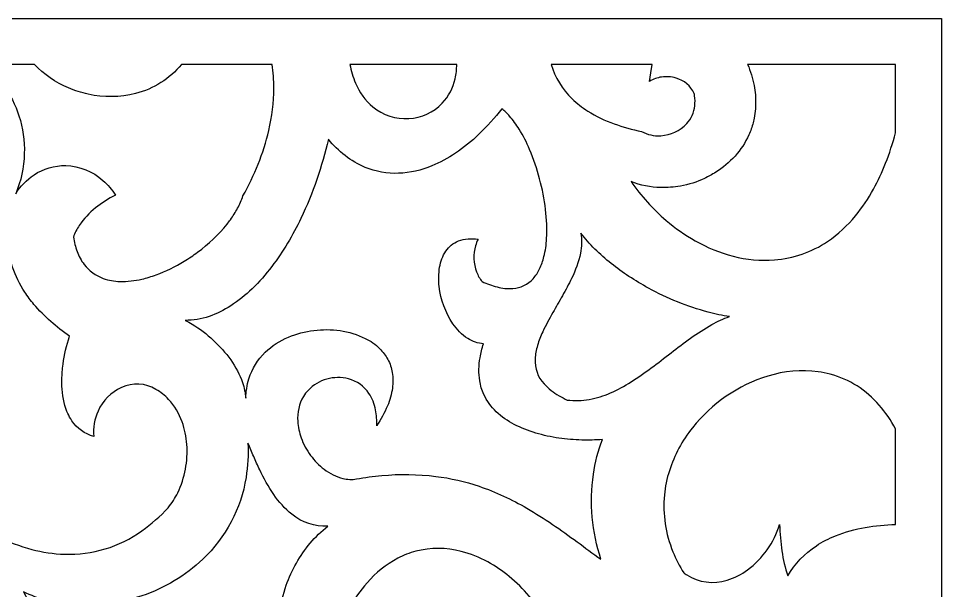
# Model space of a CAD drawing. Header units: centimetres. Extents: x 12.2 to 20.8, y -9 to 9.
# Drawn here: x 16.283 to 20.798, y 6.2 to 9.001 of the extents above; entities that cross this region are included whole.
import ezdxf

# ---------------------------------------------------------------- set-up
doc = ezdxf.new("R2010")
doc.units = ezdxf.units.CM
doc.header["$MEASUREMENT"] = 0
doc.layers.add('layer 1', color=7, linetype='Continuous')

msp = doc.modelspace()

# ---------------------------------------------------------------- linework, layer by layer
at = {"layer": 'layer 1', "color": 250, "lineweight": 30}
for points, knots in [([(20.79752, 9.00068), (20.79752, 9.00068), (12.15709, 9.00068), (12.15709, 9.00068), (12.15709, 9.00068), (12.15709, 9.00068), (12.15709, -9.00021), (12.15709, -9.00021), (12.15709, -9.00021), (12.15709, -9.00021), (20.79752, -9.00021), (20.79752, -9.00021), (20.79752, -9.00021), (20.79752, -9.00021), (20.79752, 9.00068), (20.79752, 9.00068)], [0, 0, 0, 0, 0.2, 0.2, 0.2, 0.2, 0.4, 0.4, 0.4, 0.4, 0.6, 0.6, 0.6, 0.6, 1, 1, 1, 1]), ([(16.2859, 8.52345), (16.26858, 8.57813), (16.24243, 8.62963), (16.20851, 8.67588), (16.20851, 8.67588), (16.18432, 8.70886), (16.15477, 8.73757), (16.1211, 8.76079), (16.1211, 8.76079), (16.11327, 8.76618), (16.10517, 8.77115), (16.09681, 8.77567), (16.09681, 8.77567), (16.09681, 8.77567), (16.36103, 8.77567), (16.36103, 8.77567), (16.36103, 8.77567), (16.40826, 8.72637), (16.46509, 8.68722), (16.52798, 8.66066), (16.52798, 8.66066), (16.55901, 8.64755), (16.59116, 8.63725), (16.62403, 8.62987), (16.62403, 8.62987), (16.70051, 8.61269), (16.78001, 8.61383), (16.85597, 8.6332), (16.85597, 8.6332), (16.94415, 8.65569), (17.02299, 8.70558), (17.08104, 8.77567), (17.08104, 8.77567), (17.08104, 8.77567), (17.52362, 8.77567), (17.52362, 8.77567), (17.52362, 8.77567), (17.52972, 8.73733), (17.53262, 8.69855), (17.53228, 8.65973), (17.53228, 8.65973), (17.53168, 8.58981), (17.52326, 8.5202), (17.50719, 8.45215), (17.50719, 8.45215), (17.48071, 8.34001), (17.43821, 8.23231), (17.38099, 8.13229), (17.38099, 8.13229), (17.3743, 8.11125), (17.36559, 8.09091), (17.35497, 8.07156), (17.35497, 8.07156), (17.34438, 8.05223), (17.33265, 8.03354), (17.31985, 8.01559), (17.31985, 8.01559), (17.31464, 8.0083), (17.30923, 8.00116), (17.30362, 7.99418), (17.30362, 7.99418), (17.26177, 7.94217), (17.21326, 7.89592), (17.15932, 7.8566), (17.15932, 7.8566), (17.13814, 7.84116), (17.11641, 7.82651), (17.09416, 7.81266), (17.09416, 7.81266), (17.05068, 7.78561), (17.00453, 7.76314), (16.95642, 7.74559), (16.95642, 7.74559), (16.93377, 7.73733), (16.91065, 7.7304), (16.88719, 7.72484), (16.88719, 7.72484), (16.85196, 7.7165), (16.81583, 7.7126), (16.77963, 7.71325), (16.77963, 7.71325), (16.75183, 7.71374), (16.72431, 7.71877), (16.69812, 7.72813), (16.69812, 7.72813), (16.66085, 7.74147), (16.62828, 7.76536), (16.60437, 7.79691), (16.60437, 7.79691), (16.58977, 7.81618), (16.57819, 7.83755), (16.57003, 7.86031), (16.57003, 7.86031), (16.56191, 7.88298), (16.5559, 7.90635), (16.55207, 7.93013), (16.55207, 7.93013), (16.55922, 7.95053), (16.56889, 7.96995), (16.58088, 7.98793), (16.58088, 7.98793), (16.60247, 8.02032), (16.62901, 8.0491), (16.65954, 8.07325), (16.65954, 8.07325), (16.68996, 8.0973), (16.72275, 8.1182), (16.7574, 8.13563), (16.7574, 8.13563), (16.74064, 8.16256), (16.72015, 8.18697), (16.69652, 8.20812), (16.69652, 8.20812), (16.64646, 8.25294), (16.58209, 8.27859), (16.51493, 8.28045), (16.51493, 8.28045), (16.45962, 8.28198), (16.40519, 8.26611), (16.35939, 8.23507), (16.35939, 8.23507), (16.32357, 8.21079), (16.29304, 8.17946), (16.26971, 8.14302), (16.26971, 8.14302), (16.29588, 8.20512), (16.31022, 8.27159), (16.31198, 8.33897), (16.31198, 8.33897), (16.3136, 8.40148), (16.30479, 8.46384), (16.2859, 8.52345)], [0, 0, 0, 0, 0.0294118, 0.0294118, 0.0294118, 0.0294118, 0.0588235, 0.0588235, 0.0588235, 0.0588235, 0.0882353, 0.0882353, 0.0882353, 0.0882353, 0.1176471, 0.1176471, 0.1176471, 0.1176471, 0.1470588, 0.1470588, 0.1470588, 0.1470588, 0.1764706, 0.1764706, 0.1764706, 0.1764706, 0.2058824, 0.2058824, 0.2058824, 0.2058824, 0.2352941, 0.2352941, 0.2352941, 0.2352941, 0.2647059, 0.2647059, 0.2647059, 0.2647059, 0.2941176, 0.2941176, 0.2941176, 0.2941176, 0.3235294, 0.3235294, 0.3235294, 0.3235294, 0.3529412, 0.3529412, 0.3529412, 0.3529412, 0.3823529, 0.3823529, 0.3823529, 0.3823529, 0.4117647, 0.4117647, 0.4117647, 0.4117647, 0.4411765, 0.4411765, 0.4411765, 0.4411765, 0.4705882, 0.4705882, 0.4705882, 0.4705882, 0.5, 0.5, 0.5, 0.5, 0.5294118, 0.5294118, 0.5294118, 0.5294118, 0.5588235, 0.5588235, 0.5588235, 0.5588235, 0.5882353, 0.5882353, 0.5882353, 0.5882353, 0.6176471, 0.6176471, 0.6176471, 0.6176471, 0.6470588, 0.6470588, 0.6470588, 0.6470588, 0.6764706, 0.6764706, 0.6764706, 0.6764706, 0.7058824, 0.7058824, 0.7058824, 0.7058824, 0.7352941, 0.7352941, 0.7352941, 0.7352941, 0.7647059, 0.7647059, 0.7647059, 0.7647059, 0.7941176, 0.7941176, 0.7941176, 0.7941176, 0.8235294, 0.8235294, 0.8235294, 0.8235294, 0.8529412, 0.8529412, 0.8529412, 0.8529412, 0.8823529, 0.8823529, 0.8823529, 0.8823529, 0.9117647, 0.9117647, 0.9117647, 0.9117647, 0.9411765, 0.9411765, 0.9411765, 0.9411765, 1, 1, 1, 1]), ([(18.19262, 8.51065), (18.12863, 8.50672), (18.06557, 8.52723), (18.01609, 8.56801), (18.01609, 8.56801), (17.97908, 8.59946), (17.9501, 8.63927), (17.93152, 8.68415), (17.93152, 8.68415), (17.91932, 8.71362), (17.91027, 8.7443), (17.90452, 8.77567), (17.90452, 8.77567), (17.90452, 8.77567), (18.42644, 8.77567), (18.42644, 8.77567), (18.42644, 8.77567), (18.42657, 8.75212), (18.4241, 8.72862), (18.41905, 8.70561), (18.41905, 8.70561), (18.4092, 8.66063), (18.38725, 8.61922), (18.35558, 8.58579), (18.35558, 8.58579), (18.31268, 8.54107), (18.25449, 8.51426), (18.19262, 8.51065)], [0, 0, 0, 0, 0.125, 0.125, 0.125, 0.125, 0.25, 0.25, 0.25, 0.25, 0.375, 0.375, 0.375, 0.375, 0.5, 0.5, 0.5, 0.5, 0.625, 0.625, 0.625, 0.625, 0.75, 0.75, 0.75, 0.75, 1, 1, 1, 1]), ([(18.99108, 8.60746), (18.94297, 8.65391), (18.90742, 8.71176), (18.8877, 8.77567), (18.8877, 8.77567), (18.8877, 8.77567), (19.38311, 8.77567), (19.38311, 8.77567), (19.38311, 8.77567), (19.38311, 8.77567), (19.3765, 8.73412), (19.3765, 8.73412), (19.3765, 8.73412), (19.3765, 8.73412), (19.37319, 8.71333), (19.37319, 8.71333), (19.37319, 8.71333), (19.37319, 8.71333), (19.36989, 8.69255), (19.36989, 8.69255), (19.36989, 8.69255), (19.38765, 8.70361), (19.40751, 8.71084), (19.42821, 8.71379), (19.42821, 8.71379), (19.45188, 8.71718), (19.47599, 8.71555), (19.49899, 8.70902), (19.49899, 8.70902), (19.53824, 8.69787), (19.57067, 8.67018), (19.58786, 8.63317), (19.58786, 8.63317), (19.5886, 8.62952), (19.58927, 8.62585), (19.58986, 8.62217), (19.58986, 8.62217), (19.5951, 8.58966), (19.59088, 8.55634), (19.57769, 8.52616), (19.57769, 8.52616), (19.57119, 8.51128), (19.56221, 8.49761), (19.55114, 8.48573), (19.55114, 8.48573), (19.51841, 8.45064), (19.47343, 8.42956), (19.42553, 8.42683), (19.42553, 8.42683), (19.42553, 8.42683), (19.42357, 8.42671), (19.42357, 8.42671), (19.42357, 8.42671), (19.39111, 8.42454), (19.35874, 8.43176), (19.33028, 8.44752), (19.33028, 8.44752), (19.28488, 8.457), (19.24017, 8.46953), (19.19645, 8.48504), (19.19645, 8.48504), (19.15128, 8.50105), (19.10803, 8.52202), (19.06748, 8.54756), (19.06748, 8.54756), (19.04002, 8.56485), (19.01443, 8.58492), (18.99108, 8.60746)], [0, 0, 0, 0, 0.0555556, 0.0555556, 0.0555556, 0.0555556, 0.1111111, 0.1111111, 0.1111111, 0.1111111, 0.1666667, 0.1666667, 0.1666667, 0.1666667, 0.2222222, 0.2222222, 0.2222222, 0.2222222, 0.2777778, 0.2777778, 0.2777778, 0.2777778, 0.3333333, 0.3333333, 0.3333333, 0.3333333, 0.3888889, 0.3888889, 0.3888889, 0.3888889, 0.4444444, 0.4444444, 0.4444444, 0.4444444, 0.5, 0.5, 0.5, 0.5, 0.5555556, 0.5555556, 0.5555556, 0.5555556, 0.6111111, 0.6111111, 0.6111111, 0.6111111, 0.6666667, 0.6666667, 0.6666667, 0.6666667, 0.7222222, 0.7222222, 0.7222222, 0.7222222, 0.7777778, 0.7777778, 0.7777778, 0.7777778, 0.8333333, 0.8333333, 0.8333333, 0.8333333, 0.8888889, 0.8888889, 0.8888889, 0.8888889, 1, 1, 1, 1]), ([(19.77813, 7.83697), (19.71355, 7.8541), (19.65143, 7.87937), (19.59322, 7.91217), (19.59322, 7.91217), (19.54246, 7.94078), (19.49465, 7.97433), (19.45048, 8.01233), (19.45048, 8.01233), (19.38552, 8.0682), (19.32794, 8.13207), (19.27907, 8.20244), (19.27907, 8.20244), (19.3252, 8.18357), (19.37446, 8.17346), (19.4243, 8.17264), (19.4243, 8.17264), (19.45654, 8.17211), (19.48877, 8.17465), (19.52053, 8.18024), (19.52053, 8.18024), (19.56137, 8.18742), (19.60108, 8.20008), (19.63855, 8.21787), (19.63855, 8.21787), (19.65725, 8.22674), (19.67544, 8.23666), (19.69303, 8.24758), (19.69303, 8.24758), (19.72819, 8.26939), (19.76003, 8.29617), (19.78755, 8.32707), (19.78755, 8.32707), (19.81507, 8.35799), (19.83784, 8.39284), (19.85508, 8.43047), (19.85508, 8.43047), (19.86391, 8.44975), (19.87095, 8.46981), (19.87611, 8.49038), (19.87611, 8.49038), (19.89107, 8.54999), (19.89259, 8.61222), (19.88053, 8.67249), (19.88053, 8.67249), (19.87347, 8.7078), (19.86302, 8.74236), (19.84933, 8.77567), (19.84933, 8.77567), (19.84933, 8.77567), (20.57251, 8.77567), (20.57251, 8.77567), (20.57251, 8.77567), (20.57251, 8.77567), (20.57251, 8.44009), (20.57251, 8.44009), (20.57251, 8.44009), (20.55894, 8.38987), (20.54271, 8.34041), (20.52389, 8.29191), (20.52389, 8.29191), (20.50706, 8.24856), (20.4874, 8.20636), (20.46502, 8.16559), (20.46502, 8.16559), (20.43979, 8.11964), (20.41051, 8.07604), (20.37752, 8.03531), (20.37752, 8.03531), (20.33808, 7.98661), (20.29163, 7.94406), (20.23966, 7.90903), (20.23966, 7.90903), (20.16247, 7.85701), (20.07316, 7.82587), (19.98036, 7.8186), (19.98036, 7.8186), (19.91239, 7.81328), (19.84403, 7.81949), (19.77813, 7.83697)], [0, 0, 0, 0, 0.047619, 0.047619, 0.047619, 0.047619, 0.0952381, 0.0952381, 0.0952381, 0.0952381, 0.1428571, 0.1428571, 0.1428571, 0.1428571, 0.1904762, 0.1904762, 0.1904762, 0.1904762, 0.2380952, 0.2380952, 0.2380952, 0.2380952, 0.2857143, 0.2857143, 0.2857143, 0.2857143, 0.3333333, 0.3333333, 0.3333333, 0.3333333, 0.3809524, 0.3809524, 0.3809524, 0.3809524, 0.4285714, 0.4285714, 0.4285714, 0.4285714, 0.4761905, 0.4761905, 0.4761905, 0.4761905, 0.5238095, 0.5238095, 0.5238095, 0.5238095, 0.5714286, 0.5714286, 0.5714286, 0.5714286, 0.6190476, 0.6190476, 0.6190476, 0.6190476, 0.6666667, 0.6666667, 0.6666667, 0.6666667, 0.7142857, 0.7142857, 0.7142857, 0.7142857, 0.7619048, 0.7619048, 0.7619048, 0.7619048, 0.8095238, 0.8095238, 0.8095238, 0.8095238, 0.8571429, 0.8571429, 0.8571429, 0.8571429, 0.9047619, 0.9047619, 0.9047619, 0.9047619, 1, 1, 1, 1]), ([(17.3946, 7.1415), (17.39292, 7.16768), (17.38772, 7.19352), (17.37914, 7.21832), (17.37914, 7.21832), (17.36543, 7.25792), (17.34601, 7.29531), (17.32148, 7.32928), (17.32148, 7.32928), (17.27073, 7.39957), (17.20655, 7.45915), (17.13268, 7.50453), (17.13268, 7.50453), (17.12166, 7.5113), (17.11028, 7.51746), (17.09859, 7.523), (17.09859, 7.523), (17.1383, 7.52292), (17.17775, 7.52942), (17.21534, 7.54223), (17.21534, 7.54223), (17.25281, 7.55501), (17.28854, 7.57244), (17.32168, 7.59411), (17.32168, 7.59411), (17.35894, 7.61848), (17.39381, 7.64634), (17.4258, 7.67732), (17.4258, 7.67732), (17.46087, 7.71126), (17.49321, 7.74791), (17.52253, 7.78693), (17.52253, 7.78693), (17.57772, 7.86037), (17.62537, 7.93921), (17.66474, 8.02222), (17.66474, 8.02222), (17.72339, 8.14592), (17.76836, 8.27567), (17.79881, 8.40914), (17.79881, 8.40914), (17.823, 8.37971), (17.85032, 8.353), (17.88029, 8.32948), (17.88029, 8.32948), (17.91031, 8.30593), (17.94338, 8.28653), (17.97858, 8.27183), (17.97858, 8.27183), (18.03039, 8.25021), (18.08634, 8.24024), (18.14242, 8.24266), (18.14242, 8.24266), (18.19827, 8.24508), (18.25327, 8.25732), (18.30486, 8.27884), (18.30486, 8.27884), (18.34523, 8.29568), (18.38385, 8.31646), (18.42014, 8.34088), (18.42014, 8.34088), (18.46114, 8.36846), (18.49962, 8.39962), (18.53513, 8.43399), (18.53513, 8.43399), (18.57545, 8.473), (18.61305, 8.51474), (18.64767, 8.55889), (18.64767, 8.55889), (18.66135, 8.54796), (18.67397, 8.53576), (18.68536, 8.52246), (18.68536, 8.52246), (18.70246, 8.50247), (18.71797, 8.48117), (18.73174, 8.45874), (18.73174, 8.45874), (18.75125, 8.42698), (18.76832, 8.39378), (18.78281, 8.35943), (18.78281, 8.35943), (18.82243, 8.26553), (18.84878, 8.16659), (18.86112, 8.06542), (18.86112, 8.06542), (18.86687, 8.01822), (18.86856, 7.97063), (18.86615, 7.92314), (18.86615, 7.92314), (18.86464, 7.89339), (18.86034, 7.86385), (18.8533, 7.8349), (18.8533, 7.8349), (18.84824, 7.8141), (18.84109, 7.79386), (18.83195, 7.7745), (18.83195, 7.7745), (18.82371, 7.75706), (18.81294, 7.74093), (18.79997, 7.72664), (18.79997, 7.72664), (18.77445, 7.69852), (18.73904, 7.68141), (18.70115, 7.67888), (18.70115, 7.67888), (18.67517, 7.67715), (18.64908, 7.67965), (18.62391, 7.68629), (18.62391, 7.68629), (18.59885, 7.69289), (18.5744, 7.7016), (18.55081, 7.71232), (18.55081, 7.71232), (18.53933, 7.72655), (18.53022, 7.74253), (18.5238, 7.75965), (18.5238, 7.75965), (18.50835, 7.80092), (18.50647, 7.84603), (18.51843, 7.88845), (18.51843, 7.88845), (18.52153, 7.89945), (18.52574, 7.91011), (18.53099, 7.92026), (18.53099, 7.92026), (18.51491, 7.92263), (18.49863, 7.92333), (18.48241, 7.92235), (18.48241, 7.92235), (18.46614, 7.92137), (18.45011, 7.91786), (18.43492, 7.91194), (18.43492, 7.91194), (18.40966, 7.90211), (18.38808, 7.88462), (18.37324, 7.86193), (18.37324, 7.86193), (18.35766, 7.83812), (18.34733, 7.81124), (18.34295, 7.78312), (18.34295, 7.78312), (18.33808, 7.75178), (18.33744, 7.71991), (18.34106, 7.68839), (18.34106, 7.68839), (18.34854, 7.62327), (18.37144, 7.56083), (18.40786, 7.50633), (18.40786, 7.50633), (18.42709, 7.47754), (18.45198, 7.45296), (18.481, 7.43408), (18.481, 7.43408), (18.50392, 7.41918), (18.53018, 7.41017), (18.55742, 7.40787), (18.55742, 7.40787), (18.5503, 7.38567), (18.54465, 7.36304), (18.5405, 7.3401), (18.5405, 7.3401), (18.53374, 7.30275), (18.53325, 7.26453), (18.53903, 7.22702), (18.53903, 7.22702), (18.54257, 7.20405), (18.54932, 7.18168), (18.55908, 7.16059), (18.55908, 7.16059), (18.57381, 7.12873), (18.59443, 7.09994), (18.61986, 7.07575), (18.61986, 7.07575), (18.64602, 7.05086), (18.67564, 7.02988), (18.70779, 7.01346), (18.70779, 7.01346), (18.74159, 6.9962), (18.77689, 6.98206), (18.81326, 6.97123), (18.81326, 6.97123), (18.85038, 6.96017), (18.88828, 6.95192), (18.92664, 6.94657), (18.92664, 6.94657), (18.96367, 6.9414), (19.00096, 6.93821), (19.03833, 6.937), (19.03833, 6.937), (19.07182, 6.93592), (19.10535, 6.93693), (19.13871, 6.94003), (19.13871, 6.94003), (19.1178, 6.88493), (19.10309, 6.82766), (19.09485, 6.7693), (19.09485, 6.7693), (19.07513, 6.62966), (19.08788, 6.4873), (19.13211, 6.3534), (19.13211, 6.3534), (19.09287, 6.38175), (19.05382, 6.41033), (19.01494, 6.43916), (19.01494, 6.43916), (18.97562, 6.46831), (18.93571, 6.49664), (18.89522, 6.52413), (18.89522, 6.52413), (18.85425, 6.55195), (18.81236, 6.57841), (18.76964, 6.60346), (18.76964, 6.60346), (18.69548, 6.64695), (18.61714, 6.68292), (18.53582, 6.71082), (18.53582, 6.71082), (18.46717, 6.73437), (18.39622, 6.75068), (18.32418, 6.75948), (18.32418, 6.75948), (18.23664, 6.77017), (18.14819, 6.77147), (18.06038, 6.76336), (18.06038, 6.76336), (18.01888, 6.75952), (17.97754, 6.75405), (17.93648, 6.74695), (17.93648, 6.74695), (17.91446, 6.74279), (17.8918, 6.74352), (17.87009, 6.74908), (17.87009, 6.74908), (17.83676, 6.75762), (17.80557, 6.77295), (17.77845, 6.79412), (17.77845, 6.79412), (17.75337, 6.8137), (17.73098, 6.83651), (17.71187, 6.86195), (17.71187, 6.86195), (17.69229, 6.888), (17.67672, 6.91681), (17.66566, 6.94746), (17.66566, 6.94746), (17.6567, 6.97379), (17.65108, 7.00113), (17.64893, 7.02886), (17.64893, 7.02886), (17.64562, 7.07135), (17.65545, 7.11381), (17.67708, 7.15053), (17.67708, 7.15053), (17.68338, 7.16121), (17.69087, 7.17113), (17.69942, 7.18011), (17.69942, 7.18011), (17.75035, 7.23362), (17.8263, 7.2551), (17.89773, 7.23629), (17.89773, 7.23629), (17.9384, 7.22557), (17.97375, 7.20042), (17.99722, 7.16552), (17.99722, 7.16552), (18.0136, 7.14116), (18.02478, 7.11371), (18.03009, 7.08484), (18.03009, 7.08484), (18.03481, 7.05914), (18.03664, 7.03299), (18.03555, 7.00689), (18.03555, 7.00689), (18.05585, 7.03783), (18.07338, 7.07052), (18.08791, 7.10455), (18.08791, 7.10455), (18.09977, 7.13231), (18.10791, 7.16152), (18.11211, 7.19142), (18.11211, 7.19142), (18.11565, 7.21658), (18.11546, 7.24213), (18.11154, 7.26724), (18.11154, 7.26724), (18.10801, 7.28986), (18.10058, 7.31171), (18.08959, 7.3318), (18.08959, 7.3318), (18.07892, 7.35131), (18.06546, 7.36918), (18.04966, 7.38484), (18.04966, 7.38484), (18.02917, 7.40514), (18.00548, 7.42196), (17.97955, 7.4346), (17.97955, 7.4346), (17.94057, 7.45361), (17.89886, 7.46642), (17.85593, 7.47257), (17.85593, 7.47257), (17.77065, 7.48478), (17.68361, 7.47385), (17.604, 7.44092), (17.604, 7.44092), (17.5618, 7.42347), (17.52322, 7.39828), (17.49028, 7.36666), (17.49028, 7.36666), (17.45318, 7.33106), (17.42574, 7.2866), (17.41055, 7.23748), (17.41055, 7.23748), (17.40093, 7.20635), (17.39556, 7.17406), (17.3946, 7.1415)], [0, 0, 0, 0, 0.0125, 0.0125, 0.0125, 0.0125, 0.025, 0.025, 0.025, 0.025, 0.0375, 0.0375, 0.0375, 0.0375, 0.05, 0.05, 0.05, 0.05, 0.0625, 0.0625, 0.0625, 0.0625, 0.075, 0.075, 0.075, 0.075, 0.0875, 0.0875, 0.0875, 0.0875, 0.1, 0.1, 0.1, 0.1, 0.1125, 0.1125, 0.1125, 0.1125, 0.125, 0.125, 0.125, 0.125, 0.1375, 0.1375, 0.1375, 0.1375, 0.15, 0.15, 0.15, 0.15, 0.1625, 0.1625, 0.1625, 0.1625, 0.175, 0.175, 0.175, 0.175, 0.1875, 0.1875, 0.1875, 0.1875, 0.2, 0.2, 0.2, 0.2, 0.2125, 0.2125, 0.2125, 0.2125, 0.225, 0.225, 0.225, 0.225, 0.2375, 0.2375, 0.2375, 0.2375, 0.25, 0.25, 0.25, 0.25, 0.2625, 0.2625, 0.2625, 0.2625, 0.275, 0.275, 0.275, 0.275, 0.2875, 0.2875, 0.2875, 0.2875, 0.3, 0.3, 0.3, 0.3, 0.3125, 0.3125, 0.3125, 0.3125, 0.325, 0.325, 0.325, 0.325, 0.3375, 0.3375, 0.3375, 0.3375, 0.35, 0.35, 0.35, 0.35, 0.3625, 0.3625, 0.3625, 0.3625, 0.375, 0.375, 0.375, 0.375, 0.3875, 0.3875, 0.3875, 0.3875, 0.4, 0.4, 0.4, 0.4, 0.4125, 0.4125, 0.4125, 0.4125, 0.425, 0.425, 0.425, 0.425, 0.4375, 0.4375, 0.4375, 0.4375, 0.45, 0.45, 0.45, 0.45, 0.4625, 0.4625, 0.4625, 0.4625, 0.475, 0.475, 0.475, 0.475, 0.4875, 0.4875, 0.4875, 0.4875, 0.5, 0.5, 0.5, 0.5, 0.5125, 0.5125, 0.5125, 0.5125, 0.525, 0.525, 0.525, 0.525, 0.5375, 0.5375, 0.5375, 0.5375, 0.55, 0.55, 0.55, 0.55, 0.5625, 0.5625, 0.5625, 0.5625, 0.575, 0.575, 0.575, 0.575, 0.5875, 0.5875, 0.5875, 0.5875, 0.6, 0.6, 0.6, 0.6, 0.6125, 0.6125, 0.6125, 0.6125, 0.625, 0.625, 0.625, 0.625, 0.6375, 0.6375, 0.6375, 0.6375, 0.65, 0.65, 0.65, 0.65, 0.6625, 0.6625, 0.6625, 0.6625, 0.675, 0.675, 0.675, 0.675, 0.6875, 0.6875, 0.6875, 0.6875, 0.7, 0.7, 0.7, 0.7, 0.7125, 0.7125, 0.7125, 0.7125, 0.725, 0.725, 0.725, 0.725, 0.7375, 0.7375, 0.7375, 0.7375, 0.75, 0.75, 0.75, 0.75, 0.7625, 0.7625, 0.7625, 0.7625, 0.775, 0.775, 0.775, 0.775, 0.7875, 0.7875, 0.7875, 0.7875, 0.8, 0.8, 0.8, 0.8, 0.8125, 0.8125, 0.8125, 0.8125, 0.825, 0.825, 0.825, 0.825, 0.8375, 0.8375, 0.8375, 0.8375, 0.85, 0.85, 0.85, 0.85, 0.8625, 0.8625, 0.8625, 0.8625, 0.875, 0.875, 0.875, 0.875, 0.8875, 0.8875, 0.8875, 0.8875, 0.9, 0.9, 0.9, 0.9, 0.9125, 0.9125, 0.9125, 0.9125, 0.925, 0.925, 0.925, 0.925, 0.9375, 0.9375, 0.9375, 0.9375, 0.95, 0.95, 0.95, 0.95, 0.9625, 0.9625, 0.9625, 0.9625, 0.975, 0.975, 0.975, 0.975, 1, 1, 1, 1]), ([(16.05488, 7.21709), (16.08772, 7.4147), (16.03357, 7.61704), (15.90631, 7.77175), (15.90631, 7.77175), (15.91888, 7.78003), (15.93194, 7.78754), (15.94544, 7.79422), (15.94544, 7.79422), (15.97487, 7.80879), (16.00473, 7.82247), (16.03499, 7.83526), (16.03499, 7.83526), (16.06526, 7.84805), (16.09483, 7.86243), (16.12357, 7.87835), (16.12357, 7.87835), (16.14655, 7.89108), (16.16814, 7.90615), (16.18801, 7.92333), (16.18801, 7.92333), (16.20277, 7.9361), (16.21515, 7.9514), (16.22456, 7.9685), (16.22456, 7.9685), (16.22466, 7.95065), (16.22545, 7.93281), (16.22693, 7.91503), (16.22693, 7.91503), (16.23443, 7.82466), (16.26434, 7.73755), (16.31395, 7.66165), (16.31395, 7.66165), (16.32775, 7.64055), (16.34286, 7.62032), (16.35918, 7.6011), (16.35918, 7.6011), (16.38445, 7.57134), (16.41191, 7.54351), (16.44132, 7.51785), (16.44132, 7.51785), (16.47071, 7.4922), (16.50124, 7.4679), (16.53282, 7.445), (16.53282, 7.445), (16.5177, 7.40064), (16.50715, 7.35484), (16.50132, 7.30833), (16.50132, 7.30833), (16.49822, 7.28356), (16.49637, 7.25864), (16.49577, 7.23368), (16.49577, 7.23368), (16.49475, 7.19064), (16.49979, 7.14766), (16.51074, 7.10602), (16.51074, 7.10602), (16.5177, 7.07955), (16.52909, 7.05444), (16.54442, 7.03176), (16.54442, 7.03176), (16.56991, 6.99423), (16.60794, 6.96696), (16.65168, 6.95489), (16.65168, 6.95489), (16.6481, 6.99728), (16.6553, 7.03986), (16.67261, 7.07872), (16.67261, 7.07872), (16.69544, 7.12995), (16.73608, 7.17112), (16.78701, 7.19462), (16.78701, 7.19462), (16.84129, 7.21968), (16.90442, 7.21608), (16.95554, 7.18507), (16.95554, 7.18507), (16.97858, 7.17196), (16.99951, 7.15543), (17.01762, 7.13606), (17.01762, 7.13606), (17.04709, 7.10453), (17.06961, 7.06717), (17.08375, 7.02639), (17.08375, 7.02639), (17.09617, 6.99054), (17.10389, 6.95323), (17.1067, 6.91539), (17.1067, 6.91539), (17.11276, 6.83409), (17.09739, 6.75267), (17.06215, 6.67916), (17.06215, 6.67916), (17.04954, 6.65286), (17.0337, 6.62824), (17.015, 6.60586), (17.015, 6.60586), (16.97642, 6.56374), (16.93353, 6.52578), (16.88704, 6.49259), (16.88704, 6.49259), (16.77686, 6.4139), (16.64389, 6.37378), (16.50857, 6.37834), (16.50857, 6.37834), (16.45452, 6.38017), (16.40086, 6.38815), (16.34862, 6.40214), (16.34862, 6.40214), (16.29052, 6.41771), (16.23415, 6.43911), (16.18036, 6.46604), (16.18036, 6.46604), (16.11108, 6.50071), (16.04567, 6.54259), (15.98517, 6.59098), (15.98517, 6.59098), (15.896, 6.6623), (15.81628, 6.74465), (15.74788, 6.83608), (15.74788, 6.83608), (15.82473, 6.85837), (15.893, 6.90358), (15.94348, 6.96565), (15.94348, 6.96565), (15.97373, 7.00285), (15.99861, 7.04412), (16.01736, 7.08825), (16.01736, 7.08825), (16.03492, 7.12956), (16.04751, 7.17281), (16.05488, 7.21709)], [0, 0, 0, 0, 0.0294118, 0.0294118, 0.0294118, 0.0294118, 0.0588235, 0.0588235, 0.0588235, 0.0588235, 0.0882353, 0.0882353, 0.0882353, 0.0882353, 0.1176471, 0.1176471, 0.1176471, 0.1176471, 0.1470588, 0.1470588, 0.1470588, 0.1470588, 0.1764706, 0.1764706, 0.1764706, 0.1764706, 0.2058824, 0.2058824, 0.2058824, 0.2058824, 0.2352941, 0.2352941, 0.2352941, 0.2352941, 0.2647059, 0.2647059, 0.2647059, 0.2647059, 0.2941176, 0.2941176, 0.2941176, 0.2941176, 0.3235294, 0.3235294, 0.3235294, 0.3235294, 0.3529412, 0.3529412, 0.3529412, 0.3529412, 0.3823529, 0.3823529, 0.3823529, 0.3823529, 0.4117647, 0.4117647, 0.4117647, 0.4117647, 0.4411765, 0.4411765, 0.4411765, 0.4411765, 0.4705882, 0.4705882, 0.4705882, 0.4705882, 0.5, 0.5, 0.5, 0.5, 0.5294118, 0.5294118, 0.5294118, 0.5294118, 0.5588235, 0.5588235, 0.5588235, 0.5588235, 0.5882353, 0.5882353, 0.5882353, 0.5882353, 0.6176471, 0.6176471, 0.6176471, 0.6176471, 0.6470588, 0.6470588, 0.6470588, 0.6470588, 0.6764706, 0.6764706, 0.6764706, 0.6764706, 0.7058824, 0.7058824, 0.7058824, 0.7058824, 0.7352941, 0.7352941, 0.7352941, 0.7352941, 0.7647059, 0.7647059, 0.7647059, 0.7647059, 0.7941176, 0.7941176, 0.7941176, 0.7941176, 0.8235294, 0.8235294, 0.8235294, 0.8235294, 0.8529412, 0.8529412, 0.8529412, 0.8529412, 0.8823529, 0.8823529, 0.8823529, 0.8823529, 0.9117647, 0.9117647, 0.9117647, 0.9117647, 0.9411765, 0.9411765, 0.9411765, 0.9411765, 1, 1, 1, 1]), ([(19.67396, 7.50254), (19.6383, 7.48212), (19.60369, 7.45989), (19.57029, 7.43595), (19.57029, 7.43595), (19.53784, 7.4127), (19.50593, 7.38872), (19.47458, 7.36402), (19.47458, 7.36402), (19.44266, 7.33888), (19.41038, 7.3142), (19.37776, 7.29), (19.37776, 7.29), (19.34568, 7.2662), (19.31281, 7.24349), (19.27921, 7.22189), (19.27921, 7.22189), (19.24704, 7.20122), (19.2133, 7.18311), (19.1783, 7.16771), (19.1783, 7.16771), (19.14521, 7.15315), (19.11057, 7.14241), (19.07504, 7.1357), (19.07504, 7.1357), (19.03939, 7.12897), (19.00289, 7.1281), (18.96696, 7.13312), (18.96696, 7.13312), (18.95339, 7.13946), (18.94008, 7.14634), (18.92705, 7.15373), (18.92705, 7.15373), (18.89977, 7.16921), (18.87505, 7.18879), (18.85372, 7.21179), (18.85372, 7.21179), (18.82297, 7.24495), (18.8071, 7.28921), (18.80975, 7.33436), (18.80975, 7.33436), (18.81107, 7.3568), (18.81502, 7.37901), (18.82152, 7.40054), (18.82152, 7.40054), (18.82841, 7.42338), (18.83703, 7.44566), (18.84731, 7.4672), (18.84731, 7.4672), (18.86247, 7.49897), (18.87883, 7.53014), (18.89637, 7.56067), (18.89637, 7.56067), (18.91224, 7.5883), (18.92802, 7.61599), (18.94371, 7.64374), (18.94371, 7.64374), (18.9594, 7.67149), (18.97433, 7.69966), (18.98848, 7.72822), (18.98848, 7.72822), (19.00789, 7.7674), (19.02246, 7.80881), (19.03186, 7.85152), (19.03186, 7.85152), (19.03899, 7.88391), (19.03938, 7.91743), (19.03299, 7.94997), (19.03299, 7.94997), (19.05411, 7.92243), (19.07714, 7.89641), (19.10192, 7.87211), (19.10192, 7.87211), (19.15298, 7.82202), (19.2089, 7.7771), (19.26882, 7.73804), (19.26882, 7.73804), (19.29991, 7.71777), (19.33174, 7.69866), (19.36424, 7.68074), (19.36424, 7.68074), (19.45655, 7.62984), (19.55472, 7.59029), (19.65654, 7.56299), (19.65654, 7.56299), (19.69086, 7.55378), (19.7257, 7.54661), (19.76087, 7.54152), (19.76087, 7.54152), (19.73069, 7.53142), (19.70158, 7.51836), (19.67396, 7.50254)], [0, 0, 0, 0, 0.0416667, 0.0416667, 0.0416667, 0.0416667, 0.0833333, 0.0833333, 0.0833333, 0.0833333, 0.125, 0.125, 0.125, 0.125, 0.1666667, 0.1666667, 0.1666667, 0.1666667, 0.2083333, 0.2083333, 0.2083333, 0.2083333, 0.25, 0.25, 0.25, 0.25, 0.2916667, 0.2916667, 0.2916667, 0.2916667, 0.3333333, 0.3333333, 0.3333333, 0.3333333, 0.375, 0.375, 0.375, 0.375, 0.4166667, 0.4166667, 0.4166667, 0.4166667, 0.4583333, 0.4583333, 0.4583333, 0.4583333, 0.5, 0.5, 0.5, 0.5, 0.5416667, 0.5416667, 0.5416667, 0.5416667, 0.5833333, 0.5833333, 0.5833333, 0.5833333, 0.625, 0.625, 0.625, 0.625, 0.6666667, 0.6666667, 0.6666667, 0.6666667, 0.7083333, 0.7083333, 0.7083333, 0.7083333, 0.75, 0.75, 0.75, 0.75, 0.7916667, 0.7916667, 0.7916667, 0.7916667, 0.8333333, 0.8333333, 0.8333333, 0.8333333, 0.875, 0.875, 0.875, 0.875, 0.9166667, 0.9166667, 0.9166667, 0.9166667, 1, 1, 1, 1]), ([(19.74839, 6.25102), (19.6822, 6.23085), (19.61047, 6.2402), (19.55164, 6.27663), (19.55164, 6.27663), (19.54655, 6.27978), (19.54156, 6.28309), (19.53668, 6.28655), (19.53668, 6.28655), (19.51636, 6.31964), (19.49872, 6.35431), (19.48394, 6.39022), (19.48394, 6.39022), (19.44769, 6.47829), (19.43336, 6.57388), (19.44218, 6.6687), (19.44218, 6.6687), (19.44592, 6.70888), (19.45408, 6.74852), (19.46651, 6.78691), (19.46651, 6.78691), (19.49122, 6.86318), (19.52942, 6.93442), (19.57926, 6.99722), (19.57926, 6.99722), (19.67408, 7.11669), (19.80281, 7.20483), (19.94848, 7.25007), (19.94848, 7.25007), (20.02789, 7.27473), (20.11173, 7.28196), (20.19419, 7.27126), (20.19419, 7.27126), (20.21418, 7.26866), (20.23398, 7.26472), (20.25344, 7.25945), (20.25344, 7.25945), (20.34666, 7.2342), (20.43016, 7.18144), (20.49302, 7.10811), (20.49302, 7.10811), (20.52362, 7.0724), (20.55028, 7.03347), (20.57251, 6.99203), (20.57251, 6.99203), (20.57251, 6.99203), (20.57251, 6.5242), (20.57251, 6.5242), (20.57251, 6.5242), (20.52298, 6.5227), (20.47362, 6.51785), (20.42475, 6.50967), (20.42475, 6.50967), (20.37492, 6.50132), (20.32615, 6.48761), (20.27928, 6.46877), (20.27928, 6.46877), (20.24639, 6.45556), (20.21493, 6.43906), (20.18535, 6.41953), (20.18535, 6.41953), (20.12796, 6.38162), (20.08007, 6.33106), (20.04533, 6.2717), (20.04533, 6.2717), (20.03207, 6.3115), (20.02259, 6.35248), (20.01703, 6.39407), (20.01703, 6.39407), (20.01128, 6.4371), (20.00745, 6.48038), (20.00555, 6.52375), (20.00555, 6.52375), (19.97838, 6.43515), (19.92363, 6.35748), (19.84934, 6.30207), (19.84934, 6.30207), (19.81889, 6.27937), (19.78473, 6.26209), (19.74839, 6.25102)], [0, 0, 0, 0, 0.047619, 0.047619, 0.047619, 0.047619, 0.0952381, 0.0952381, 0.0952381, 0.0952381, 0.1428571, 0.1428571, 0.1428571, 0.1428571, 0.1904762, 0.1904762, 0.1904762, 0.1904762, 0.2380952, 0.2380952, 0.2380952, 0.2380952, 0.2857143, 0.2857143, 0.2857143, 0.2857143, 0.3333333, 0.3333333, 0.3333333, 0.3333333, 0.3809524, 0.3809524, 0.3809524, 0.3809524, 0.4285714, 0.4285714, 0.4285714, 0.4285714, 0.4761905, 0.4761905, 0.4761905, 0.4761905, 0.5238095, 0.5238095, 0.5238095, 0.5238095, 0.5714286, 0.5714286, 0.5714286, 0.5714286, 0.6190476, 0.6190476, 0.6190476, 0.6190476, 0.6666667, 0.6666667, 0.6666667, 0.6666667, 0.7142857, 0.7142857, 0.7142857, 0.7142857, 0.7619048, 0.7619048, 0.7619048, 0.7619048, 0.8095238, 0.8095238, 0.8095238, 0.8095238, 0.8571429, 0.8571429, 0.8571429, 0.8571429, 0.9047619, 0.9047619, 0.9047619, 0.9047619, 1, 1, 1, 1]), ([(16.5823, 5.6679), (16.55101, 5.72541), (16.52043, 5.78328), (16.49056, 5.84153), (16.49056, 5.84153), (16.46038, 5.90036), (16.43034, 5.95926), (16.40043, 6.01823), (16.40043, 6.01823), (16.37036, 6.07754), (16.33931, 6.13637), (16.3073, 6.19466), (16.3073, 6.19466), (16.3444, 6.17663), (16.38321, 6.16231), (16.42313, 6.15192), (16.42313, 6.15192), (16.50185, 6.13145), (16.5834, 6.1239), (16.66453, 6.12958), (16.66453, 6.12958), (16.74016, 6.13488), (16.81481, 6.14993), (16.88658, 6.17436), (16.88658, 6.17436), (16.99758, 6.21215), (17.0992, 6.27338), (17.18445, 6.35389), (17.18445, 6.35389), (17.29716, 6.46032), (17.37165, 6.60106), (17.39622, 6.75411), (17.39622, 6.75411), (17.40513, 6.80958), (17.40834, 6.86583), (17.40581, 6.92195), (17.40581, 6.92195), (17.41507, 6.90007), (17.42439, 6.87822), (17.43377, 6.85639), (17.43377, 6.85639), (17.44316, 6.83456), (17.45294, 6.81291), (17.46313, 6.79144), (17.46313, 6.79144), (17.48293, 6.74973), (17.50578, 6.70952), (17.53149, 6.67116), (17.53149, 6.67116), (17.55602, 6.63455), (17.58584, 6.60176), (17.61997, 6.57387), (17.61997, 6.57387), (17.66961, 6.53331), (17.73245, 6.51233), (17.79651, 6.51496), (17.79651, 6.51496), (17.76458, 6.49089), (17.73554, 6.4632), (17.70997, 6.43245), (17.70997, 6.43245), (17.65909, 6.37124), (17.61945, 6.30148), (17.59294, 6.22643), (17.59294, 6.22643), (17.57734, 6.18229), (17.56589, 6.13678), (17.55872, 6.09051), (17.55872, 6.09051), (17.54568, 6.00624), (17.54986, 5.92017), (17.57101, 5.83755), (17.57101, 5.83755), (17.59183, 5.75628), (17.63395, 5.68199), (17.69302, 5.62241), (17.69302, 5.62241), (17.68581, 5.62571), (17.67839, 5.62854), (17.67081, 5.63088), (17.67081, 5.63088), (17.63662, 5.64145), (17.59979, 5.63975), (17.56673, 5.62604), (17.56673, 5.62604), (17.54742, 5.61804), (17.52965, 5.60671), (17.51426, 5.59258), (17.51426, 5.59258), (17.46246, 5.54501), (17.43451, 5.47679), (17.4381, 5.40656), (17.4381, 5.40656), (17.44036, 5.3623), (17.45721, 5.32), (17.486, 5.28632), (17.486, 5.28632), (17.49913, 5.32523), (17.52992, 5.35556), (17.56902, 5.36812), (17.56902, 5.36812), (17.59715, 5.37715), (17.6278, 5.37323), (17.65276, 5.35741), (17.65276, 5.35741), (17.66883, 5.33488), (17.68219, 5.31053), (17.69255, 5.28486), (17.69255, 5.28486), (17.70865, 5.245), (17.71199, 5.20116), (17.70214, 5.15932), (17.70214, 5.15932), (17.69961, 5.14854), (17.69604, 5.13803), (17.6915, 5.12793), (17.6915, 5.12793), (17.67728, 5.0963), (17.6566, 5.06801), (17.63078, 5.04486), (17.63078, 5.04486), (17.59585, 5.01355), (17.55565, 4.98871), (17.51203, 4.97148), (17.51203, 4.97148), (17.51203, 4.97148), (17.50484, 4.96862), (17.50484, 4.96862), (17.50484, 4.96862), (17.48916, 4.96235), (17.47308, 4.95717), (17.4567, 4.95309), (17.4567, 4.95309), (17.44048, 4.94906), (17.4241, 4.9457), (17.4076, 4.94301), (17.4076, 4.94301), (17.36561, 4.93618), (17.32275, 4.93691), (17.28102, 4.94518), (17.28102, 4.94518), (17.26242, 4.94886), (17.24436, 4.95489), (17.22727, 4.96311), (17.22727, 4.96311), (17.13433, 5.01232), (17.04806, 5.07315), (16.9705, 5.14416), (16.9705, 5.14416), (16.90414, 5.20491), (16.84344, 5.27155), (16.78914, 5.34328), (16.78914, 5.34328), (16.75061, 5.39417), (16.71429, 5.44669), (16.68028, 5.50071), (16.68028, 5.50071), (16.64585, 5.55538), (16.61317, 5.61114), (16.5823, 5.6679)], [0, 0, 0, 0, 0.0243902, 0.0243902, 0.0243902, 0.0243902, 0.0487805, 0.0487805, 0.0487805, 0.0487805, 0.0731707, 0.0731707, 0.0731707, 0.0731707, 0.097561, 0.097561, 0.097561, 0.097561, 0.1219512, 0.1219512, 0.1219512, 0.1219512, 0.1463415, 0.1463415, 0.1463415, 0.1463415, 0.1707317, 0.1707317, 0.1707317, 0.1707317, 0.195122, 0.195122, 0.195122, 0.195122, 0.2195122, 0.2195122, 0.2195122, 0.2195122, 0.2439024, 0.2439024, 0.2439024, 0.2439024, 0.2682927, 0.2682927, 0.2682927, 0.2682927, 0.2926829, 0.2926829, 0.2926829, 0.2926829, 0.3170732, 0.3170732, 0.3170732, 0.3170732, 0.3414634, 0.3414634, 0.3414634, 0.3414634, 0.3658537, 0.3658537, 0.3658537, 0.3658537, 0.3902439, 0.3902439, 0.3902439, 0.3902439, 0.4146341, 0.4146341, 0.4146341, 0.4146341, 0.4390244, 0.4390244, 0.4390244, 0.4390244, 0.4634146, 0.4634146, 0.4634146, 0.4634146, 0.4878049, 0.4878049, 0.4878049, 0.4878049, 0.5121951, 0.5121951, 0.5121951, 0.5121951, 0.5365854, 0.5365854, 0.5365854, 0.5365854, 0.5609756, 0.5609756, 0.5609756, 0.5609756, 0.5853659, 0.5853659, 0.5853659, 0.5853659, 0.6097561, 0.6097561, 0.6097561, 0.6097561, 0.6341463, 0.6341463, 0.6341463, 0.6341463, 0.6585366, 0.6585366, 0.6585366, 0.6585366, 0.6829268, 0.6829268, 0.6829268, 0.6829268, 0.7073171, 0.7073171, 0.7073171, 0.7073171, 0.7317073, 0.7317073, 0.7317073, 0.7317073, 0.7560976, 0.7560976, 0.7560976, 0.7560976, 0.7804878, 0.7804878, 0.7804878, 0.7804878, 0.804878, 0.804878, 0.804878, 0.804878, 0.8292683, 0.8292683, 0.8292683, 0.8292683, 0.8536585, 0.8536585, 0.8536585, 0.8536585, 0.8780488, 0.8780488, 0.8780488, 0.8780488, 0.902439, 0.902439, 0.902439, 0.902439, 0.9268293, 0.9268293, 0.9268293, 0.9268293, 0.9512195, 0.9512195, 0.9512195, 0.9512195, 1, 1, 1, 1]), ([(17.94814, 5.3648), (17.9364, 5.44428), (17.90327, 5.51904), (17.85226, 5.58111), (17.85226, 5.58111), (17.89207, 5.57146), (17.9338, 5.5735), (17.97247, 5.587), (17.97247, 5.587), (18.01872, 5.60315), (18.05947, 5.63197), (18.0901, 5.6702), (18.0901, 5.6702), (18.06934, 5.68187), (18.04989, 5.69572), (18.03207, 5.71152), (18.03207, 5.71152), (17.96694, 5.76923), (17.91964, 5.84441), (17.89578, 5.9281), (17.89578, 5.9281), (17.8855, 5.96414), (17.88122, 6.00163), (17.88309, 6.03906), (17.88309, 6.03906), (17.8844, 6.06534), (17.88997, 6.09124), (17.89956, 6.11575), (17.89956, 6.11575), (17.92527, 6.15931), (17.9549, 6.20044), (17.98807, 6.23863), (17.98807, 6.23863), (18.03036, 6.28733), (18.08122, 6.32792), (18.13808, 6.35836), (18.13808, 6.35836), (18.16588, 6.37324), (18.19537, 6.38476), (18.22589, 6.39266), (18.22589, 6.39266), (18.29896, 6.41156), (18.37569, 6.41135), (18.44866, 6.39205), (18.44866, 6.39205), (18.49388, 6.3801), (18.53749, 6.36268), (18.57851, 6.34022), (18.57851, 6.34022), (18.6158, 6.31979), (18.65106, 6.29584), (18.6838, 6.26871), (18.6838, 6.26871), (18.75414, 6.2104), (18.81411, 6.14059), (18.86116, 6.06227), (18.86116, 6.06227), (18.89719, 6.00229), (18.92573, 5.9381), (18.94616, 5.87118), (18.94616, 5.87118), (18.96678, 5.80359), (18.97736, 5.73332), (18.97756, 5.66266), (18.97756, 5.66266), (18.96864, 5.59423), (18.95358, 5.52674), (18.93258, 5.46101), (18.93258, 5.46101), (18.87608, 5.28416), (18.78192, 5.12157), (18.65668, 4.98451), (18.65668, 4.98451), (18.60129, 4.9239), (18.54003, 4.8689), (18.47382, 4.82035), (18.47382, 4.82035), (18.40971, 4.77333), (18.34034, 4.73389), (18.26715, 4.70285), (18.26715, 4.70285), (18.19617, 4.67274), (18.12152, 4.65209), (18.04516, 4.64144), (18.04516, 4.64144), (17.93238, 4.62571), (17.81743, 4.6364), (17.70948, 4.67265), (17.70948, 4.67265), (17.66799, 4.68658), (17.62773, 4.70398), (17.58915, 4.72464), (17.58915, 4.72464), (17.60758, 4.72573), (17.62566, 4.73018), (17.6425, 4.73777), (17.6425, 4.73777), (17.66733, 4.74895), (17.69068, 4.76317), (17.71201, 4.78011), (17.71201, 4.78011), (17.72668, 4.79176), (17.74067, 4.80425), (17.75389, 4.81753), (17.75389, 4.81753), (17.7834, 4.84713), (17.8098, 4.87967), (17.83271, 4.91463), (17.83271, 4.91463), (17.85908, 4.95489), (17.88187, 4.99738), (17.90084, 5.04162), (17.90084, 5.04162), (17.92787, 5.10468), (17.94492, 5.17155), (17.9514, 5.23985), (17.9514, 5.23985), (17.95534, 5.28149), (17.95425, 5.32343), (17.94814, 5.3648)], [0, 0, 0, 0, 0.0322581, 0.0322581, 0.0322581, 0.0322581, 0.0645161, 0.0645161, 0.0645161, 0.0645161, 0.0967742, 0.0967742, 0.0967742, 0.0967742, 0.1290323, 0.1290323, 0.1290323, 0.1290323, 0.1612903, 0.1612903, 0.1612903, 0.1612903, 0.1935484, 0.1935484, 0.1935484, 0.1935484, 0.2258065, 0.2258065, 0.2258065, 0.2258065, 0.2580645, 0.2580645, 0.2580645, 0.2580645, 0.2903226, 0.2903226, 0.2903226, 0.2903226, 0.3225806, 0.3225806, 0.3225806, 0.3225806, 0.3548387, 0.3548387, 0.3548387, 0.3548387, 0.3870968, 0.3870968, 0.3870968, 0.3870968, 0.4193548, 0.4193548, 0.4193548, 0.4193548, 0.4516129, 0.4516129, 0.4516129, 0.4516129, 0.483871, 0.483871, 0.483871, 0.483871, 0.516129, 0.516129, 0.516129, 0.516129, 0.5483871, 0.5483871, 0.5483871, 0.5483871, 0.5806452, 0.5806452, 0.5806452, 0.5806452, 0.6129032, 0.6129032, 0.6129032, 0.6129032, 0.6451613, 0.6451613, 0.6451613, 0.6451613, 0.6774194, 0.6774194, 0.6774194, 0.6774194, 0.7096774, 0.7096774, 0.7096774, 0.7096774, 0.7419355, 0.7419355, 0.7419355, 0.7419355, 0.7741935, 0.7741935, 0.7741935, 0.7741935, 0.8064516, 0.8064516, 0.8064516, 0.8064516, 0.8387097, 0.8387097, 0.8387097, 0.8387097, 0.8709677, 0.8709677, 0.8709677, 0.8709677, 0.9032258, 0.9032258, 0.9032258, 0.9032258, 0.9354839, 0.9354839, 0.9354839, 0.9354839, 1, 1, 1, 1])]:
    msp.add_open_spline(points, degree=3, knots=knots, dxfattribs=at)

doc.saveas('drawing.dxf')
